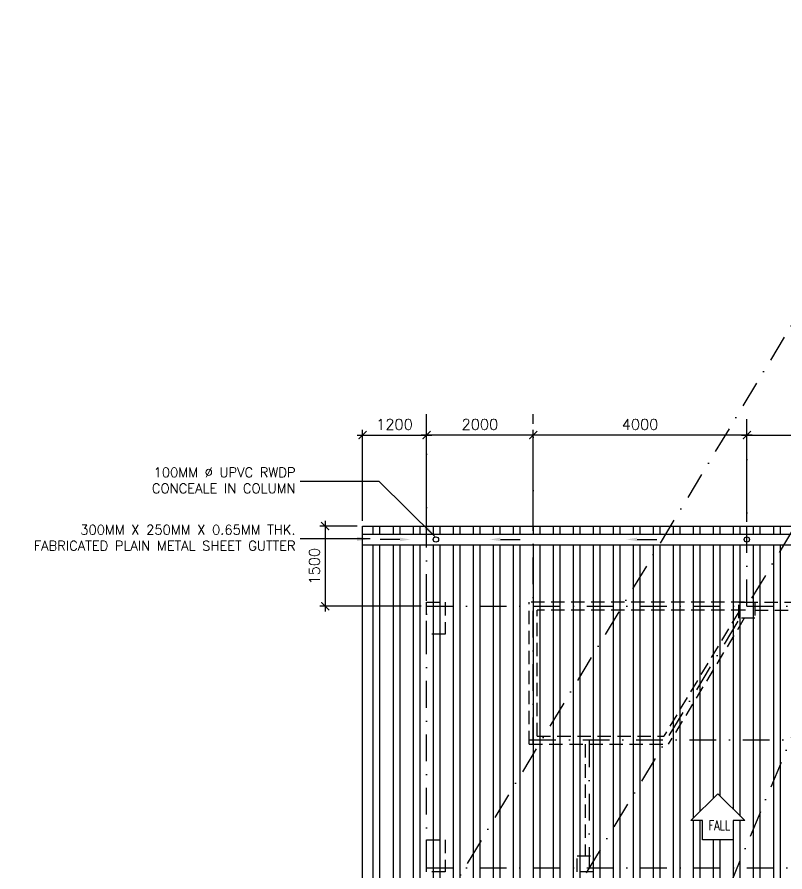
# Model space of a CAD drawing. Extents: x 2879167 to 2959690, y -882003 to -585933.
# Drawn here: x 2894535 to 2908919, y -601941 to -585933 of the extents above; entities that cross this region are included whole.
import ezdxf
from ezdxf.enums import TextEntityAlignment as Align

# ---------------------------------------------------------------- set-up
doc = ezdxf.new("R2010")
doc.units = 0
doc.header["$LTSCALE"] = 1000
doc.header["$MEASUREMENT"] = 0
doc.header["$PDMODE"] = 66
doc.linetypes.add('DASHDOT', pattern=[1, 0.5, -0.25, 0, -0.25])
doc.linetypes.add('HIDDEN', pattern=[0.375, 0.25, -0.125])
doc.layers.get('0').update_dxf_attribs({"linetype": 'CONTINUOUS'})
doc.layers.get('DEFPOINTS').update_dxf_attribs({"linetype": 'CONTINUOUS'})
for name, color, linetype in [('buildgLIne', 5, 'HIDDEN'), ('DIM', 5, 'CONTINUOUS'), ('GRID', 6, 'DASHDOT'), ('h-roof', 1, 'CONTINUOUS'), ('LINE', 7, 'CONTINUOUS'), ('ROOF', 7, 'CONTINUOUS'), ('RWDP', 5, 'CONTINUOUS'), ('SPEC', 7, 'CONTINUOUS')]:
    doc.layers.add(name, color=color, linetype=linetype)
doc.styles.add('ROMANS', font='romans.shx')
doc.styles.get("Standard").update_dxf_attribs({"font": 'Helv.shx'})
doc.dimstyles.get("Standard").update_dxf_attribs({"dimscale": 5, "dimtxt": 1, "dimasz": 2, "dimexe": 1, "dimexo": 1, "dimgap": 1, "dimtad": 0, "dimtih": 1, "dimtoh": 1, "dimdec": 4, "dimzin": 0, "dimdsep": 46, "dimtxsty": 'ROMANS', "dimcen": 1, "dimadec": 0, "dimazin": 0, "dimtfac": 1, "dimtdec": 4, "dimtofl": 0, "dimtmove": 0, "dimatfit": 3, "dimfxl": 0, "dimtolj": 1, "dimtzin": 0, "dimarcsym": 0})
doc.dimstyles.new('STANDARD$0', dxfattribs={"dimscale": 0, "dimtxt": 8, "dimasz": 6, "dimexe": 1, "dimexo": 1, "dimgap": 3, "dimtad": 1, "dimdec": 0, "dimlfac": -1, "dimrnd": 1, "dimzin": 0, "dimdsep": 46, "dimtxsty": 'Standard', "dimcen": 0, "dimclrd": 5, "dimclre": 250, "dimadec": 0, "dimazin": 0, "dimtfac": 1, "dimtdec": 4, "dimtofl": 0, "dimtmove": 0, "dimatfit": 3, "dimfxl": 0, "dimtolj": 1, "dimtzin": 0, "dimarcsym": 0})

# ---------------------------------------------------------------- blocks, each defined once
blk = doc.blocks.new('_ARCHTICK')
at = {"color": 0, "linetype": 'ByBlock', "const_width": 0.15}
blk.add_lwpolyline([(-0.5, -0.5), (0.5, 0.5)], dxfattribs=at)
blk = doc.blocks.new('*D166')
at = {"layer": 'DEFPOINTS', "color": 0}
for p in [(2908205, -593760), (2920257, -593760), (2920257, -593760)]:
    blk.add_point(p, dxfattribs=at)
at = {"layer": 'DIM', "color": 0}
blk.add_line((2908105, -593760), (2920357, -593760), dxfattribs=at)
at = {"layer": 'DIM', "color": 0, "xscale": 150, "yscale": 150, "zscale": 150, "rotation": 180}
blk.add_blockref('_ARCHTICK', (2908205, -593760), dxfattribs=at)
at = {"layer": 'DIM', "color": 0, "xscale": 150, "yscale": 150, "zscale": 150}
blk.add_blockref('_ARCHTICK', (2920257, -593760), dxfattribs=at)
at = {"layer": 'DIM', "color": 7, "insert": (2914231, -593560), "char_height": 200, "attachment_point": 5, "style": 'ROMANS'}
blk.add_mtext('\\A1;12050', dxfattribs=at)
blk = doc.blocks.new('*D170')
at = {"layer": 'DEFPOINTS', "color": 0}
for p in [(2904205, -593760), (2904205, -595486), (2908205, -595486)]:
    blk.add_point(p, dxfattribs=at)
at = {"layer": 'DIM', "color": 0}
for p, q in [((2904205, -595386), (2904205, -593660)), ((2908205, -595386), (2908205, -593660)), ((2908305, -593760), (2904105, -593760))]:
    blk.add_line(p, q, dxfattribs=at)
at = {"layer": 'DIM', "color": 0, "xscale": 150, "yscale": 150, "zscale": 150, "rotation": 180}
blk.add_blockref('_ARCHTICK', (2904205, -593760), dxfattribs=at)
at = {"layer": 'DIM', "color": 0, "xscale": 150, "yscale": 150, "zscale": 150}
blk.add_blockref('_ARCHTICK', (2908205, -593760), dxfattribs=at)
at = {"layer": 'DIM', "color": 7, "insert": (2906205, -593560), "char_height": 200, "attachment_point": 5, "style": 'ROMANS'}
blk.add_mtext('\\A1;4000', dxfattribs=at)
blk = doc.blocks.new('*D171')
at = {"layer": 'DEFPOINTS', "color": 0}
for p in [(2902205, -593760), (2904205, -595422), (2902205, -595522)]:
    blk.add_point(p, dxfattribs=at)
at = {"layer": 'DIM', "color": 0}
for p, q in [((2902205, -595422), (2902205, -593660)), ((2904205, -595322), (2904205, -593660)), ((2904305, -593760), (2902105, -593760))]:
    blk.add_line(p, q, dxfattribs=at)
at = {"layer": 'DIM', "color": 0, "xscale": 150, "yscale": 150, "zscale": 150, "rotation": 180}
blk.add_blockref('_ARCHTICK', (2902205, -593760), dxfattribs=at)
at = {"layer": 'DIM', "color": 0, "xscale": 150, "yscale": 150, "zscale": 150}
blk.add_blockref('_ARCHTICK', (2904205, -593760), dxfattribs=at)
at = {"layer": 'DIM', "color": 7, "insert": (2903205, -593560), "char_height": 200, "attachment_point": 5, "style": 'ROMANS'}
blk.add_mtext('\\A1;2000', dxfattribs=at)
blk = doc.blocks.new('*D172')
at = {"layer": 'DEFPOINTS', "color": 0}
for p in [(2901005, -595466), (2900305, -596966), (2902205, -596966)]:
    blk.add_point(p, dxfattribs=at)
at = {"layer": 'DIM', "color": 0}
for p, q in [((2900905, -595466), (2900205, -595466)), ((2900305, -595366), (2900305, -597066)), ((2902105, -596966), (2900205, -596966))]:
    blk.add_line(p, q, dxfattribs=at)
at = {"layer": 'DIM', "color": 0, "xscale": 150, "yscale": 150, "zscale": 150}
for p, rotation in [((2900305, -595466), 90), ((2900305, -596966), 270)]:
    blk.add_blockref('_ARCHTICK', p, dxfattribs=dict(at, rotation=rotation))
at = {"layer": 'DIM', "color": 7, "insert": (2900105, -596216), "char_height": 200, "attachment_point": 5, "rotation": 90, "style": 'ROMANS'}
blk.add_mtext('\\A1;1500', dxfattribs=at)
blk = doc.blocks.new('*D173')
at = {"layer": 'DEFPOINTS', "color": 0}
for p in [(2902205, -593760), (2901005, -595466), (2902205, -595447)]:
    blk.add_point(p, dxfattribs=at)
at = {"layer": 'DIM', "color": 0}
for p, q in [((2901005, -595366), (2901005, -593660)), ((2902205, -595347), (2902205, -593660)), ((2900905, -593760), (2902305, -593760))]:
    blk.add_line(p, q, dxfattribs=at)
at = {"layer": 'DIM', "color": 0, "xscale": 150, "yscale": 150, "zscale": 150, "rotation": 180}
blk.add_blockref('_ARCHTICK', (2901005, -593760), dxfattribs=at)
at = {"layer": 'DIM', "color": 0, "xscale": 150, "yscale": 150, "zscale": 150}
blk.add_blockref('_ARCHTICK', (2902205, -593760), dxfattribs=at)
at = {"layer": 'DIM', "color": 7, "insert": (2901605, -593560), "char_height": 200, "attachment_point": 5, "style": 'ROMANS'}
blk.add_mtext('\\A1;1200', dxfattribs=at)
blk = doc.blocks.new('*D179')
at = {"layer": 'DEFPOINTS', "color": 0}
for p in [(2914231, -586966), (2914231, -586966), (2903496, -618785), (2905581, -620411), (2910578, -620514)]:
    blk.add_point(p, dxfattribs=at)
at = {"layer": 'DIM'}
for p, q in [((2903464, -618880), (2903155, -619794)), ((2910567, -620614), (2910481, -621408))]:
    blk.add_line(p, q, dxfattribs=at)
blk.add_arc((2914231, -586966), 34546, 251.3562, 263.7854, dxfattribs=at)
at = {"layer": 'DIM', "xscale": 200, "yscale": 200, "zscale": 200}
for p, rotation in [((2903187, -619699), 161.3562291409189), ((2910491, -621309), 353.7854095700073)]:
    blk.add_blockref('_ARCHTICK', p, dxfattribs=dict(at, rotation=rotation))
at = {"layer": 'DIM', "color": 7, "insert": (2906843, -620488), "char_height": 200, "attachment_point": 5, "rotation": 347.5708, "style": 'ROMANS'}
blk.add_mtext('\\A1;12°25\'45"', dxfattribs=at)
blk = doc.blocks.new('*D180')
at = {"layer": 'DEFPOINTS', "color": 0}
for p in [(2914231, -586966), (2914231, -586966), (2896783, -615920), (2898592, -617753), (2903496, -618785)]:
    blk.add_point(p, dxfattribs=at)
at = {"layer": 'DIM'}
for p, q in [((2896732, -616006), (2896357, -616628)), ((2903464, -618880), (2903160, -619780))]:
    blk.add_line(p, q, dxfattribs=at)
blk.add_arc((2914231, -586966), 34532, 238.927, 251.3562, dxfattribs=at)
at = {"layer": 'DIM', "xscale": 200, "yscale": 200, "zscale": 200}
for p, rotation in [((2896408, -616543), 148.9270488143155), ((2903192, -619686), 341.3562291409192)]:
    blk.add_blockref('_ARCHTICK', p, dxfattribs=dict(at, rotation=rotation))
at = {"layer": 'DIM', "color": 7, "insert": (2899807, -618100), "char_height": 200, "attachment_point": 5, "rotation": 335.1416, "style": 'ROMANS'}
blk.add_mtext('\\A1;12°25\'45"', dxfattribs=at)
blk = doc.blocks.new('*D150')
at = {"layer": 'DEFPOINTS', "color": 0}
for p in [(2914231, -586966), (2914231, -586966), (2901771, -618933), (2900803, -619193), (2903074, -620034)]:
    blk.add_point(p, dxfattribs=at)
at = {"layer": 'DIM'}
blk.add_arc((2914231, -586966), 34310, 247.3801, 251.3562, dxfattribs=at)
at = {"layer": 'DIM', "xscale": 200, "yscale": 200, "zscale": 200}
for p, rotation in [((2901035, -618636), 157.3801448760716), ((2903263, -619475), 341.3562392169153)]:
    blk.add_blockref('_ARCHTICK', p, dxfattribs=dict(at, rotation=rotation))
at = {"layer": 'DIM', "color": 7, "insert": (2902219, -618870), "char_height": 200, "attachment_point": 5, "rotation": 339.3682, "style": 'ROMANS'}
blk.add_mtext('\\A1;3°58\'34"', dxfattribs=at)
blk = doc.blocks.new('*D151')
at = {"layer": 'DEFPOINTS', "color": 0}
for p in [(2914231, -586966), (2914231, -586966), (2903828, -619660), (2903070, -620047), (2904805, -620582)]:
    blk.add_point(p, dxfattribs=at)
at = {"layer": 'DIM'}
blk.add_arc((2914231, -586966), 34310, 251.3562, 254.3361, dxfattribs=at)
at = {"layer": 'DIM', "xscale": 200, "yscale": 200, "zscale": 200}
for p, rotation in [((2903263, -619475), 161.3562293810227), ((2904968, -620001), 344.3361454312286)]:
    blk.add_blockref('_ARCHTICK', p, dxfattribs=dict(at, rotation=rotation))
at = {"layer": 'DIM', "color": 7, "insert": (2904177, -619540), "char_height": 200, "attachment_point": 5, "rotation": 342.8462, "style": 'ROMANS'}
blk.add_mtext('\\A1;2°58\'48"', dxfattribs=at)
blk = doc.blocks.new('A$C20F67EEF')
at = {"layer": 'LINE', "color": 5}
blk.add_line((33, 200), (33, 571), dxfattribs=at)
blk.add_solid([(0, 200), (67, 200), (33, 0)], dxfattribs=at)

msp = doc.modelspace()

# ---------------------------------------------------------------- hatches: boundary and pattern name
at = {"layer": 'h-roof', "ltscale": 0.1}
h = msp.add_hatch(dxfattribs=at)
h.set_pattern_fill('ANSI32', color=1, scale=1000, angle=45, style=0)
h.set_pattern_definition([(90, (4136457.9, 1891354.8), (-375, 1e-13), []), (90, (4136582.9, 1891479.8), (-375, 1e-13), [])])
h.paths.add_polyline_path([(2930643.4, -612554.7), (2927457.1, -607267.1), (2927457.1, -606588.9), (2927457.1, -595815.6), (2901005.2, -595815.6), (2901005.2, -606588.9), (2901005.2, -606588.9), (2901005.2, -607267.1), (2897818.9, -612554.7, 0.2931328)])
h.paths.add_polyline_path([(2904600, -614296), (2904579.3, -614316.7), (2904607.5, -614345), (2904635.8, -614316.7, 0.1316525)], flags=16)
h.paths.add_polyline_path([(2904630, -615451.1), (2904582.1, -615593.2, 0.000149), (2904599.1, -615598.9), (2904647.1, -615456.8, -0.0001497)], flags=16)
h.paths.add_polyline_path([(2904897.3, -614396.1), (2905039.4, -614444), (2905004.2, -614548.3), (2904941.7, -614527.2), (2904862.1, -614500.4)], flags=16)
h.paths.add_polyline_path([(2907158.2, -610783.8), (2907662.2, -610279.8), (2908166.2, -610783.8), (2907950.2, -610783.8), (2907950.2, -611143.8), (2907374.2, -611143.8), (2907374.2, -610783.8)], flags=16)
h.paths.add_polyline_path([(2911020, -615762.1), (2911169.1, -615778.4), (2911157.2, -615887.8), (2911091.6, -615880.7), (2910986, -616849.9, 0.0001497), (2911003.9, -616851.9), (2910987.7, -617001, -0.0004469), (2910934, -616995.1), (2910950.2, -616846, 0.0001497), (2910968.1, -616848), (2911073.7, -615878.7), (2911008.1, -615871.6)], flags=16)
h.paths.add_polyline_path([(2907374.2, -601340.8), (2907374.2, -600980.8), (2907158.2, -600980.8), (2907662.2, -600476.8), (2908166.2, -600980.8), (2907950.2, -600980.8), (2907950.2, -601340.8)], flags=16)
h.paths.add_polyline_path([(2917494.2, -616848), (2917388.6, -615878.7), (2917370.7, -615880.7), (2917476.3, -616849.9, 0.0001497)], flags=16)
h.paths.add_polyline_path([(2917458.4, -616851.9, 0.0002636), (2917489.9, -616848.4, -0.0002636), (2917458.4, -616851.9), (2917474.6, -617001, 0.0002298), (2917502.2, -616998, -0.0002298), (2917474.6, -617001)], flags=16)
h.paths.add_polyline_path([(2920296.2, -610783.8), (2920800.2, -610279.8), (2921304.2, -610783.8), (2921088.2, -610783.8), (2921088.2, -611143.8), (2920512.2, -611143.8), (2920512.2, -610783.8)], flags=16)
h.paths.add_polyline_path([(2920296.2, -600980.8), (2920800.2, -600476.8), (2921304.2, -600980.8), (2921088.2, -600980.8), (2921088.2, -601340.8), (2920512.2, -601340.8), (2920512.2, -600980.8)], flags=16)
h.paths.add_polyline_path([(2923422.9, -614444), (2923565, -614396.1), (2923600.2, -614500.4), (2923537.7, -614521.5), (2923849.4, -615445.3, 0.0001497), (2923866.4, -615439.5), (2923914.4, -615581.7, -0.0004469), (2923863.2, -615598.9), (2923815.3, -615456.8, 0.0001497), (2923832.3, -615451.1), (2923520.6, -614527.2), (2923458.1, -614548.3)], flags=16)
h.paths.add_polyline_path([(2923903.8, -614296), (2923883.1, -614316.7), (2923911.4, -614345), (2923939.6, -614316.7, 0.1316525)], flags=16)
h.paths.add_polyline_path([(2909682.1, -595615.6), (2909682.1, -595465.6), (2901005.2, -595465.6), (2901005.2, -595615.6)])
h.paths.add_polyline_path([(2914231.2, -595615.6), (2914231.2, -595465.6), (2909682.1, -595465.6), (2909682.1, -595615.6)])
h.paths.add_polyline_path([(2918780.3, -595615.6), (2918780.3, -595465.6), (2914231.2, -595465.6), (2914231.2, -595615.6)])
h.paths.add_polyline_path([(2927457.1, -595615.6), (2927457.1, -595465.6), (2918780.3, -595465.6), (2918780.3, -595615.6)])
h.paths.add_polyline_path([(2930811.5, -612446.1, 0.0012344), (2930937.1, -612363.9), (2927457.1, -606588.9), (2927457.1, -606879.6)])
h.paths.add_polyline_path([(2905558.1, -615697), (2905348.5, -616444.3), (2905059.7, -616363.3), (2905269.3, -615616)], flags=24)
h.paths.add_polyline_path([(2913262.5, -607590.4), (2915372.5, -607590.4), (2915372.5, -607170.4), (2913262.5, -607170.4)], flags=24)

# ---------------------------------------------------------------- linework, layer by layer
at = {"layer": 'buildgLIne'}
for p, q in [((2904130.2, -599551.2), (2904130.2, -596890.6)), ((2908162.8, -596890.6), (2904130.2, -596890.6)), ((2908162.8, -596890.6), (2920299.5, -596890.6)), ((2902205.2, -596965.6), (2902205.2, -596965.6)), ((2908162.8, -597040.6), (2904280.2, -597040.6)), ((2904280.2, -599401.2), (2904280.2, -597040.6)), ((2908055.2, -597069.2), (2906650, -599401.2)), ((2908355.2, -597040.6), (2920107.1, -597040.6)), ((2908157.2, -597190.6), (2906734.7, -599551.2)), ((2904280.2, -599401.2), (2906650, -599401.2)), ((2904130.2, -599551.2), (2906734.7, -599551.2)), ((2905175.5, -599551.2), (2905175.5, -601640.6)), ((2905325.5, -599551.2), (2905325.5, -601889.8))]:
    msp.add_line(p, q, dxfattribs=at)
for points in [[(2902205.2, -596890.6), (2902555.2, -596890.6), (2902555.2, -597490.6), (2902205.2, -597490.6)], [(2908055.2, -596890.6), (2908355.2, -596890.6), (2908355.2, -597190.6), (2908055.2, -597190.6)], [(2902205.2, -601340.6), (2902555.2, -601340.6), (2902555.2, -601940.6), (2902205.2, -601940.6)], [(2905025.5, -601640.6), (2905325.5, -601640.6), (2905325.5, -601940.6), (2905025.5, -601940.6)]]:
    msp.add_lwpolyline(points, close=True, dxfattribs=at)
at = {"layer": 'GRID'}
for p, q in [((2912518.1, -585933.4), (2894534.8, -615776.5)), ((2914231.2, -586965.6), (2896218.3, -616857.8)), ((2914231.2, -586965.6), (2900803.1, -619193)), ((2902205.2, -601865.6), (2902205.2, -593370.2)), ((2904205.2, -599551.2), (2904205.2, -593370.2)), ((2908205.2, -596965.6), (2908205.2, -593370.2)), ((2902205.2, -596965.6), (2938704.8, -596965.6)), ((2904130.2, -599465.6), (2928615, -599465.6)), ((2905250.5, -599476.2), (2905250.5, -601868.9)), ((2902205.2, -601865.6), (2938704.8, -601865.6))]:
    msp.add_line(p, q, dxfattribs=at)
at = {"layer": 'ROOF', "color": 3}
for p, q in [((2901005.2, -606588.9), (2901005.2, -595465.6)), ((2901005.2, -595465.6), (2927457.1, -595465.6))]:
    msp.add_line(p, q, dxfattribs=at)
at = {"layer": 'ROOF', "color": 7}
msp.add_lwpolyline([(2907950.2, -600980.8), (2907950.2, -601340.8), (2907374.2, -601340.8), (2907374.2, -600980.8), (2907158.2, -600980.8), (2907662.2, -600476.8), (2908166.2, -600980.8)], close=True, dxfattribs=at)
at = {"layer": 'RWDP', "color": 7, "ltscale": 0.1}
for p, q in [((2901005.2, -595615.6), (2927457.1, -595615.6)), ((2901005.2, -595815.6), (2927457.1, -595815.6))]:
    msp.add_line(p, q, dxfattribs=at)
at = {"layer": 'SPEC'}
msp.add_line((2901314.8, -594631.6), (2899835.3, -594631.6), dxfattribs=at)
at = {"layer": 'SPEC', "color": 5}
for centre in [(2902380.2, -595715.6), (2908205.2, -595715.6)]:
    msp.add_circle(centre, 50, dxfattribs=at)

# ---------------------------------------------------------------- block references
at = {"layer": 'ROOF', "rotation": 90}
msp.add_blockref('A$C20F67EEF', (2901906, -595748.6), dxfattribs=at)
at = {"layer": 'ROOF', "xscale": -1, "rotation": 270}
for p in [(2903388.4, -595748.6), (2905948.5, -595748.6)]:
    msp.add_blockref('A$C20F67EEF', p, dxfattribs=at)

# ---------------------------------------------------------------- texts
at = {"layer": 'SPEC', "color": 7, "style": 'ROMANS', "width": 0.75}
msp.add_text('FALL', height=180, dxfattribs=at).set_placement((2907690.7, -601070.5, -4612.3), align=Align.MIDDLE_CENTER)
at = {"layer": 'SPEC', "char_height": 180, "attachment_point": 6, "style": 'ROMANS'}
for s, insert in [('100MM %%C UPVC RWDP\\PCONCEALE IN COLUMN', (2899752.8, -594608.6)), ('300MM X 250MM X 0.65MM THK.\\PFABRICATED PLAIN METAL SHEET GUTTER', (2899752.8, -595682.5))]:
    msp.add_mtext(s, dxfattribs=dict(at, insert=insert))

# ---------------------------------------------------------------- dimensions: what is measured, and where the dimension line sits
at = {"layer": 'DIM'}
for base, line1, line2, picture, middle in [((2898591.6, -617753.1), ((2903495.6, -618785.2), (2914231.2, -586965.6)), ((2914231.2, -586965.6), (2896783.4, -615920)), '*D180', (2899806.8, -618099.5)), ((2901771.2, -618932.8), ((2914231.2, -586965.6), (2900803.1, -619193)), ((2903074.2, -620034.2), (2914231.2, -586965.6)), '*D150', (2902218.9, -618869.8)), ((2905581, -620411.4), ((2910578, -620514.1), (2914231.2, -586965.6)), ((2903495.6, -618785.2), (2914231.2, -586965.6)), '*D179', (2906842.8, -620488.3)), ((2903828.2, -619660.1), ((2914231.2, -586965.6), (2904804.9, -620582)), ((2903070, -620046.6), (2914231.2, -586965.6)), '*D151', (2904176.6, -619539.8))]:
    dim = msp.add_angular_dim_2l(base=base, line1=line1, line2=line2, dimstyle='Standard', override={"dimscale": 100, "dimtxt": 2, "dimtad": 1, "dimtih": 0, "dimtoh": 0, "dimdec": 0, "dimblk1": 'ARCHTICK', "dimblk2": 'ARCHTICK', "dimsah": 1, "dimcen": 0, "dimdle": 1, "dimclrd": 256, "dimclre": 256, "dimclrt": 7, "dimaunit": 1, "dimadec": 3, "dimtdec": 0, "dimtmove": 2, "dimldrblk": 'ARCHTICK', "dimlwd": 65535, "dimlwe": 65535}, dxfattribs=at)
    dim.commit()
    dim.dimension.update_dxf_attribs({"geometry": picture, "text_midpoint": middle})
dim = msp.add_linear_dim(base=(2902205.2, -593760.1), p1=(2901005.2, -595465.6), p2=(2902205.2, -595446.7), dimstyle='STANDARD$0', override={"dimscale": 100, "dimtxt": 2, "dimasz": 1.5, "dimgap": 1, "dimlfac": 1, "dimrnd": 0, "dimtxsty": 'ROMANS', "dimblk1": 'ARCHTICK', "dimblk2": 'ARCHTICK', "dimsah": 1, "dimdle": 1, "dimclrd": 0, "dimclre": 0, "dimclrt": 7, "dimtdec": 0, "dimtmove": 2}, dxfattribs=at)
dim.commit()
dim.dimension.update_dxf_attribs({"geometry": '*D173', "text_midpoint": (2901605.2, -593560.1)})
for base, p1, p2, angle, picture, middle in [((2902205.2, -593760.1), (2904205.2, -595421.7), (2902205.2, -595521.7), 180, '*D171', (2903205.2, -593560.1)), ((2904205.2, -593760.1), (2908205.2, -595486.1), (2904205.2, -595486.1), 180, '*D170', (2906205.2, -593560.1)), ((2900304.9, -596965.6), (2901005.2, -595465.6), (2902205.2, -596965.6), 90, '*D172', (2900104.9, -596215.6))]:
    dim = msp.add_linear_dim(base=base, p1=p1, p2=p2, angle=angle, dimstyle='STANDARD$0', override={"dimscale": 100, "dimtxt": 2, "dimasz": 1.5, "dimgap": 1, "dimlfac": 1, "dimrnd": 0, "dimtxsty": 'ROMANS', "dimblk1": 'ARCHTICK', "dimblk2": 'ARCHTICK', "dimsah": 1, "dimdle": 1, "dimclrd": 0, "dimclre": 0, "dimclrt": 7, "dimtdec": 0, "dimtmove": 2}, dxfattribs=at)
    dim.commit()
    dim.dimension.update_dxf_attribs({"geometry": picture, "text_midpoint": middle})
dim = msp.add_linear_dim(base=(2920257.1, -593760.1), p1=(2908205.2, -593760.1), p2=(2920257.1, -593760.1), text='12050', dimstyle='STANDARD$0', override={"dimscale": 100, "dimtxt": 2, "dimasz": 1.5, "dimgap": 1, "dimlfac": 1, "dimrnd": 0, "dimtxsty": 'ROMANS', "dimblk1": 'ARCHTICK', "dimblk2": 'ARCHTICK', "dimsah": 1, "dimdle": 1, "dimclrd": 0, "dimclre": 0, "dimclrt": 7, "dimtdec": 0, "dimtmove": 2}, dxfattribs=at)
dim.commit()
dim.dimension.update_dxf_attribs({"geometry": '*D166', "text_midpoint": (2914231.2, -593560.1)})

# ---------------------------------------------------------------- leaders
at = {"layer": 'SPEC'}
for points in [[(2902369.9, -595663.5), (2901314.8, -594631.6)], [(2901150.8, -595705.4), (2899835.3, -595705.4)]]:
    msp.add_leader(points, dimstyle='Standard', override={"dimscale": 100, "dimtxt": 2, "dimasz": 2.5, "dimexe": 1, "dimexo": 1, "dimgap": 1, "dimtih": 0, "dimtoh": 0, "dimdec": 0, "dimtxsty": 'ROMANS', "dimcen": 0, "dimdle": 1, "dimclrt": 7, "dimtdec": 0}, dxfattribs=at)

doc.saveas('drawing.dxf')
